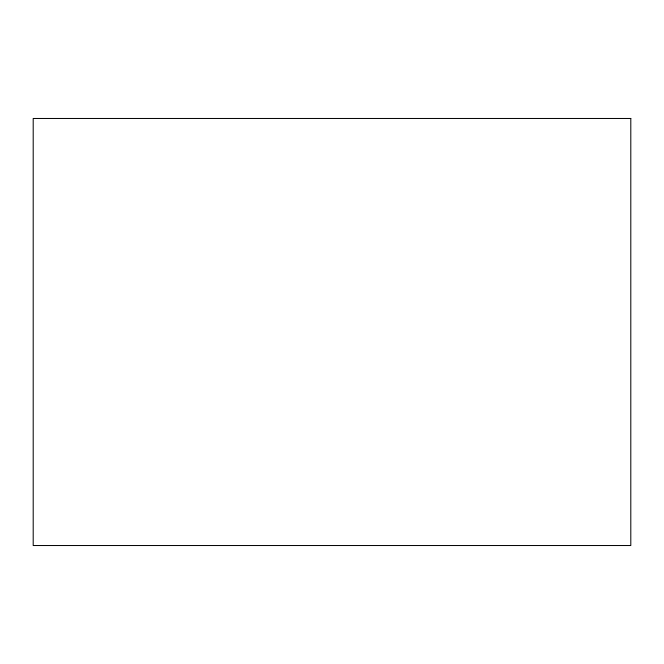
<?xml version="1.0" encoding="UTF-8"?>
<svg xmlns="http://www.w3.org/2000/svg" width="664" height="664" viewBox="0 0 664 664"><rect width="100%" height="100%" fill="white"/><g stroke="black" fill="none" stroke-linecap="round" stroke-linejoin="round"><path stroke-width="1" d="M630.8 118.474L33.2 118.474L33.2 545.526L630.8 545.526L630.8 118.474"/></g></svg>
